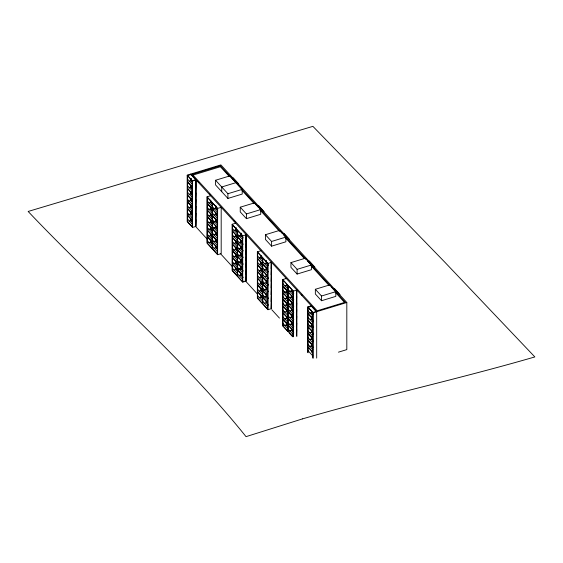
<?xml version="1.0" encoding="UTF-8"?>
<svg xmlns="http://www.w3.org/2000/svg" width="563" height="563" viewBox="0 0 563 563"><rect width="100%" height="100%" fill="white"/><g stroke="black" fill="none" stroke-linecap="round" stroke-linejoin="round"><path stroke-width="0.84" d="M187.197 175.163L192.56 181.026L196.128 179.935L196.128 226.34L192.56 227.431L187.197 221.569L187.197 175.163L220.893 164.889L346.815 302.5L346.815 349.609L338.447 352.164M187.5 175.607L192.229 180.772L192.229 186.944L187.5 181.779L187.5 175.607L191.075 174.516M229.289 176.43L220.407 166.732L192.328 175.297L192.328 174.354L220.407 165.789L258.276 207.17M188.879 181.356L191.075 180.688L192.257 181.983M192.229 180.772L195.804 179.688L195.804 185.86L195.678 179.724L190.948 174.558M188.879 187.908L191.075 187.24L192.257 188.528M215.58 180.251L229.88 175.888L242.21 189.365L242.21 194.073L227.909 198.436L215.58 184.96L215.58 180.251L227.909 193.721L227.909 198.436M188.879 194.481L191.075 193.806L192.257 195.101M236.045 182.623L221.745 186.986L221.745 191.694M188.19 201.329L191.075 200.449L192.257 201.744M207.029 196.839L217.614 208.416L221.189 207.325L221.189 253.617L217.614 254.701L207.029 243.132L207.029 196.839L210.597 195.748M227.909 193.721L242.21 189.365M188.879 207.782L191.075 207.114L192.257 208.409M208.662 203.081L210.858 202.413L212.497 204.207M210.858 202.624L211.822 203.862M188.19 214.827L191.075 213.947L192.257 215.235M208.662 209.485L210.858 208.817L212.497 210.618M213.827 208.718L216.016 208.05L217.663 209.851M212.448 209.352L217.381 214.742L217.381 220.935L212.448 215.552L212.448 209.352L216.016 208.261M188.879 221.231L191.075 220.562L192.257 221.857M208.662 216.058L210.858 215.39L212.497 217.184M210.858 215.812L211.822 217.051M213.827 215.129L216.016 214.461L217.663 216.255M240.246 207.205L254.546 202.849L260.711 209.584L260.711 214.292L246.411 218.655L240.246 211.92L240.246 207.205L246.411 213.94L246.411 218.655M216.016 214.834L216.987 216.072M208.662 222.681L210.858 222.012L212.497 223.807M213.827 221.702L216.016 221.034L217.663 222.828M212.448 222.547L217.381 227.938L217.381 234.131L212.448 228.74L212.448 222.547L214.51 221.913M216.016 221.456L216.987 222.695M246.411 213.94L260.711 209.584M208.662 229.366L210.858 228.698L212.497 230.499M213.595 228.071L214.975 227.649M213.827 228.318L216.016 227.649L217.663 229.444M232.132 224.278L242.723 235.848L246.291 234.757L246.291 281.05L242.723 282.14L232.132 270.564L232.132 224.278L235.7 223.187M208.662 236.179L210.858 235.51L212.497 237.304M210.858 235.862L211.822 237.1M213.827 235.01L216.016 234.342L217.663 236.136M233.772 230.52L235.96 229.852L237.607 231.646M234.454 230.52L235.96 230.063M208.662 242.723L210.858 242.055L212.497 243.849M213.595 241.569L214.975 241.147M213.827 241.816L216.016 241.147L217.663 242.942M216.016 241.499L216.987 242.737M233.772 236.924L235.96 236.256L237.058 237.452M237.326 236.326L237.326 230.133L232.392 224.743L232.392 230.936L237.326 236.326L239.388 235.7M238.93 236.157L241.126 235.489L242.766 237.283M239.62 236.157L241.126 235.7M213.827 248.367L216.016 247.699L217.663 249.493M233.772 243.498L235.96 242.829L237.607 244.624M238.93 242.569L241.126 241.893L242.766 243.695M265.419 234.722L279.72 230.358L285.884 237.093L285.884 241.801L271.584 246.165L265.419 239.43L265.419 234.722L271.584 241.457L271.584 246.165M238.93 242.942L240.31 242.519M241.126 242.273L242.09 243.512M233.082 250.324L235.96 249.444L237.607 251.246M238.698 248.888L240.077 248.466M238.93 249.135L241.126 248.466L242.766 250.268M241.126 248.895L242.09 250.127M271.584 241.457L285.884 237.093M233.082 257.017L235.96 256.137L235.96 253.814M238.698 255.503L240.767 254.877L240.767 253.329M238.24 255.968L241.126 255.088L242.766 256.883M257.361 251.844L267.953 263.421L271.521 262.33L271.521 308.623L267.953 309.713L257.361 298.137L257.361 251.844L260.929 250.753M233.082 263.822L235.96 262.942L237.607 264.744M238.698 262.196L240.767 261.563L240.767 260.015M234.454 263.758L235.96 263.301M238.24 262.654L241.126 261.774L242.766 263.575M258.994 258.086L261.19 257.418L262.837 259.212M259.684 258.086L261.19 257.629M233.772 270.163L235.96 269.494L235.96 267.946M238.698 269.001L240.767 268.375L240.767 266.827M238.24 269.466L241.126 268.586L242.766 270.381M239.62 269.396L241.126 268.938M258.994 264.497L261.19 263.822L262.837 265.623M261.19 264.202L262.161 265.44M264.16 263.73L266.348 263.062L267.995 264.856M264.849 263.73L266.348 263.273M239.388 275.342L240.767 274.92M238.93 275.8L241.126 275.131L242.766 276.933M258.994 271.063L261.19 270.395L262.837 272.196M264.16 270.134L266.348 269.466L267.446 270.662M290.944 262.611L305.245 258.248L311.409 264.99L311.409 269.698L297.109 274.061L290.944 267.326L290.944 262.611L297.109 269.346L297.109 274.061M242.484 281.613L242.484 275.42L237.551 270.029L237.551 276.222L242.484 281.613L243.863 281.19M258.994 277.686L261.19 277.017L262.837 278.812M264.16 276.707L266.348 276.039L267.995 277.833M297.109 269.346L311.409 264.99M258.994 284.378L261.19 283.71L262.837 285.504M263.47 283.534L266.348 282.654L267.995 284.456M288.017 331.642L282.725 325.85L282.725 279.565L286.293 278.474M258.994 291.184L261.19 290.515L262.837 292.31M264.617 289.558L265.996 289.136M261.19 290.867L262.161 292.106M263.47 290.226L266.348 289.347L266.348 287.799M284.357 285.807L286.553 285.138L288.2 286.933M285.047 285.807L286.553 285.35M258.994 297.728L261.19 297.06L262.837 298.862M263.47 297.032L266.348 296.152L267.995 297.954M264.849 296.968L266.348 296.511M284.357 292.211L286.553 291.543L288.2 293.337M286.553 291.923L287.524 293.154M289.523 291.444L291.711 290.775L293.358 292.57M290.205 291.444L291.711 290.987M282.725 279.565L293.316 291.134L296.884 290.044L296.884 336.336M264.16 303.373L266.348 302.704L266.348 301.156M284.357 298.784L286.553 298.116L288.2 299.91M315.35 289.283L329.651 284.92L335.815 291.655L335.815 296.37L321.515 300.733L315.35 293.992L315.35 289.283L321.515 296.018L321.515 300.733M289.98 297.391L291.36 296.968M289.523 297.855L291.711 297.18L291.711 295.631M291.711 297.56L293.232 299.396M284.357 305.399L286.553 304.731L288.2 306.532M289.523 304.421L291.711 303.753L293.358 305.554M321.515 296.018L335.815 291.655M284.357 312.092L286.553 311.423L288.2 313.218M289.523 311.043L291.711 310.375L293.358 312.169M307.75 352.445L307.75 306.919L311.325 305.829M308.081 307.377L312.81 312.549L312.81 318.721L308.081 313.549L308.081 307.377L311.649 306.286M284.357 318.897L286.553 318.229L288.2 320.03M285.047 319.045L286.553 318.588M289.523 317.736L291.711 317.068L293.358 318.862M309.453 313.127L311.649 312.458L313.422 314.4M312.81 312.549L316.378 311.459M307.75 306.919L313.112 312.782L346.815 302.5M282.978 325.871L287.911 331.262L287.911 325.062L282.978 319.671L282.978 325.871L286.553 324.781L288.2 326.575M289.523 324.541L291.711 323.873L293.358 325.667M310.143 319.467L311.649 319.01L313.422 320.945M311.649 319.411L312.704 320.741M289.98 330.629L291.36 330.207M288.143 331.508L293.077 336.899L293.077 330.706L288.143 325.315L288.143 331.508L291.711 330.418L291.711 328.869M309.453 326.251L311.649 325.583L313.422 327.518M309.453 332.895L311.649 332.226L313.422 334.162M309.453 339.552L311.649 338.884L313.422 340.826M309.453 346.386L311.649 345.717L313.422 347.652M233.054 177.697L238.705 183.869M258.466 205.467L264.117 211.646M283.914 233.272L289.558 239.451M309.221 260.929L314.872 267.108M334.366 288.411L340.017 294.59M259.459 208.465L282.535 233.68M283.717 234.975L306.202 259.543M307.384 260.838L329.869 285.413M331.051 286.701L345.253 302.225L317.166 310.79L192.328 174.354M241.71 190.005L254.138 203.588M260.641 210.703L279.579 231.393M285.497 237.86L304.428 258.551M310.938 265.659L329.278 285.708M335.196 292.169L344.662 302.521M197.648 181.117L198.83 182.412M209.485 194.045L210.668 195.34M233.744 220.555L234.926 221.85M301.191 294.273L302.373 295.568M313.028 307.208L314.21 308.496M190.766 174.073L316.688 311.691L316.688 358.096M311.522 306.328L316.251 311.494M192.131 182.018L190.948 180.73L190.948 178.415M212.371 204.249L210.731 202.448L210.731 200.125M217.536 209.886L215.889 208.092L215.889 205.769M238.029 232.28L235.834 229.887L235.834 227.565M243.188 237.924L240.999 235.531L240.999 233.202M262.71 259.254L261.063 257.46L261.063 255.912M268.417 265.497L266.222 263.097L266.222 260.775M288.066 286.968L286.426 285.174L286.426 283.625M293.78 293.21L291.585 290.818L291.585 289.262M313.295 314.435L311.522 312.5L311.522 310.185M215.889 208.303L216.987 209.499M235.834 230.098L237.48 231.893M240.999 235.742L242.639 237.537M261.063 257.671L262.161 258.867M266.222 263.308L267.868 265.11M286.426 285.385L287.524 286.581M311.522 312.873L312.704 314.168M187.5 179.09L192.229 184.256M308.081 310.86L312.81 316.033M207.283 201.047L212.216 206.438M212.448 206.691L217.381 212.075M232.392 228.487L237.326 233.877M237.551 234.124L242.484 239.514M257.622 256.052L262.548 261.443M262.78 261.696L267.714 267.087M282.978 283.773L287.911 289.164M288.143 289.41L293.077 294.801M192.131 188.57L190.948 187.275L190.948 185.734M212.371 210.653L210.731 208.859L210.731 206.537M217.536 216.298L215.889 214.496L215.889 212.174M238.029 238.691L235.834 236.291L235.834 234.743M243.188 244.328L240.999 241.935L240.999 240.387M262.71 265.659L261.063 263.864L261.063 262.316M268.417 271.901L266.222 269.508L266.222 267.953M288.066 293.379L286.426 291.578L286.426 290.029M293.78 299.615L291.585 297.222L291.585 295.674M313.295 320.987L311.522 319.045L311.522 316.737M210.731 209.232L211.822 210.435M187.5 185.635L192.229 190.808M308.081 317.412L312.81 322.578M207.283 207.451L212.216 212.842M212.448 213.096L217.381 218.486M232.392 234.891L237.326 240.281M237.551 240.535L242.484 245.925M257.622 262.464L262.548 267.854M262.78 268.101L267.714 273.491M282.978 290.177L287.911 295.568M288.143 295.821L293.077 301.212M192.131 195.143L190.948 193.848L190.948 191.533M212.371 217.227L210.731 215.432L210.731 213.11M217.536 222.864L215.889 221.069L215.889 218.747M238.029 245.264L235.834 242.864L235.834 240.542M243.188 250.901L240.999 248.508L240.999 246.186M262.71 272.232L261.063 270.437L261.063 268.889M268.417 278.474L266.222 276.074L266.222 274.526M288.066 299.952L286.426 298.151L286.426 296.602M293.78 306.188L291.585 303.795L291.585 302.247M313.295 327.56L311.522 325.618L311.522 323.303M311.522 326.09L312.704 327.385M187.5 192.208L192.229 197.381M308.081 323.985L312.81 329.151M207.283 214.024L212.216 219.415M212.448 219.669L217.381 225.059M232.392 241.464L237.326 246.854M237.551 247.108L242.484 252.491M257.622 269.037L262.548 274.427M262.78 274.674L267.714 280.064M282.978 296.75L287.911 302.141M288.143 302.394L293.077 307.785M192.131 201.786L190.948 200.491L190.948 198.176M212.371 223.842L210.731 222.047L210.731 219.725M217.536 229.486L215.889 227.691L215.889 225.369M238.029 251.879L235.834 249.486L235.834 247.164M243.188 257.523L240.999 255.123L240.999 252.801M262.71 278.854L261.063 277.052L261.063 274.73M268.417 285.089L266.222 282.696L266.222 280.374M288.066 306.568L286.426 304.773L286.426 303.225M293.78 312.81L291.585 310.41L291.585 308.088M313.295 334.204L311.522 332.261L311.522 329.946M210.731 222.54L211.822 223.743M215.889 228.184L216.987 229.38M240.999 255.623L242.09 256.819M207.283 220.752L212.216 226.143M212.448 226.389L217.381 231.78M232.392 248.192L237.326 253.582M237.551 253.829L242.484 259.219M257.622 275.757L262.548 281.148M262.78 281.401L267.714 286.792M282.978 303.478L287.911 308.869M288.143 309.115L293.077 314.506M187.5 199.225L192.229 204.39M308.081 330.995L312.81 336.167M236.509 256.735L237.607 257.931M266.897 289.945L267.995 291.141M192.131 208.444L190.948 207.149L190.948 204.841M212.371 230.534L210.731 228.74L210.731 226.417M217.536 236.179L215.889 234.377L215.889 232.055M238.029 258.572L235.834 256.179L235.834 253.85M243.188 264.209L240.999 261.816L240.999 259.494M262.71 285.54L261.063 283.745L261.063 281.423M268.417 291.782L266.222 289.389L266.222 287.06M288.066 313.26L286.426 311.466L286.426 309.136M293.78 319.495L291.585 317.103L291.585 314.78M313.295 340.861L311.522 338.926L311.522 336.611M210.731 229.352L211.822 230.549M240.999 262.428L242.09 263.625M187.5 205.889L192.229 211.055M207.283 227.445L212.216 232.829M212.448 233.082L217.381 238.473M232.392 254.877L237.326 260.268M237.551 260.521L242.484 265.912M257.622 282.45L262.548 287.841M262.78 288.087L267.714 293.478M282.978 310.164L287.911 315.554M288.143 315.808L293.077 321.199M308.081 337.659L312.81 342.825M192.131 215.277L190.948 213.982L190.948 211.667M212.371 237.34L210.731 235.545L210.731 233.223M217.536 242.984L215.889 241.189L215.889 238.867M238.029 265.377L235.834 262.984L235.834 260.662M243.188 271.021L240.999 268.621L240.999 266.299M262.71 292.352L261.063 290.55L261.063 288.228M268.417 298.587L266.222 296.194L266.222 293.872M288.066 320.065L286.426 318.271L286.426 316.723M293.78 326.308L291.585 323.908L291.585 321.586M313.295 347.695L311.522 345.752L311.522 343.444M235.834 263.336L237.48 265.131M240.999 268.98L242.639 270.775M266.222 296.546L267.868 298.341M311.522 346.203L312.704 347.498M187.5 212.715L192.229 217.888M207.283 234.25L212.216 239.641M212.448 239.887L217.381 245.278M232.392 261.689L237.326 267.08M237.551 267.326L242.484 272.717M257.622 289.255L262.548 294.646M262.78 294.899L267.714 300.29M282.978 316.976L287.911 322.367M288.143 322.613L293.077 328.004M308.081 344.493L312.81 349.658M212.371 243.892L210.731 242.097L210.731 239.775M217.536 249.529L215.889 247.734L215.889 245.412M238.029 271.929L235.834 269.529L235.834 267.981M243.188 277.566L240.999 275.173L240.999 273.625M262.71 298.897L261.063 297.102L261.063 295.554M268.417 305.139L266.222 302.739L266.222 301.191M288.066 326.617L286.426 324.816L286.426 322.493M293.78 332.853L291.585 330.46L291.585 328.138M192.131 221.892L190.948 220.605L190.948 219.056M195.495 226.354L207.318 239.275M220.323 253.491L232.146 266.412M245.151 280.627L257.572 294.196M271.76 309.699L279.445 318.095M187.5 218.965L192.229 224.137M308.081 350.735L312.81 355.907M207.283 240.69L212.216 246.08M212.448 246.334L217.381 251.724M232.392 268.129L237.326 273.519M237.551 273.773L242.484 279.164M257.622 295.702L262.548 301.092M262.78 301.339L267.714 306.729M282.978 323.415L287.911 328.806M288.143 329.059L293.077 334.45M289.192 332.923L292.134 336.139M313.112 312.782L313.112 358.307M312.81 357.92L312.81 352.424L308.081 347.251L308.081 352.755M311.522 350.833L311.522 352.375M293.316 291.134L293.316 336.554M291.711 289.227L291.711 290.775M291.711 302.204L291.711 303.753M291.711 308.052L291.711 310.375M291.711 314.738L291.711 317.068M291.711 321.55L291.711 323.873M291.36 315.301L291.36 316.849M286.553 283.583L286.553 285.138M286.553 289.994L286.553 291.543M286.553 296.567L286.553 298.116M286.553 303.183L286.553 304.731M286.553 309.101L286.553 311.423M286.553 316.68L286.553 318.229M286.553 323.232L286.553 324.781M267.953 263.421L267.953 309.713M266.348 260.732L266.348 263.062M266.348 267.918L266.348 269.466M266.348 274.491L266.348 276.039M266.348 280.332L266.348 282.654M266.348 293.83L266.348 296.152M261.19 255.869L261.19 257.418M261.19 262.274L261.19 263.822M261.19 268.847L261.19 270.395M261.19 274.695L261.19 277.017M261.19 282.154L261.19 283.71M261.19 288.193L261.19 290.515M261.19 295.512L261.19 297.06M242.723 235.848L242.723 282.14M241.126 233.166L241.126 235.489M241.126 240.345L241.126 241.893M241.126 246.144L241.126 248.466M241.126 252.766L241.126 255.088M241.126 259.452L241.126 261.774M241.126 266.264L241.126 268.586M241.126 273.583L241.126 275.131M240.767 233.729L240.767 235.278M240.767 246.707L240.767 248.255M235.96 227.522L235.96 229.852M235.96 234.708L235.96 236.256M235.96 240.507L235.96 242.829M235.96 247.122L235.96 249.444M235.96 260.62L235.96 262.942M220.407 165.789L220.407 166.732M217.614 208.416L217.614 254.701M215.664 206.29L215.664 207.838M215.664 219.267L215.664 220.823M215.664 225.89L215.664 227.438M215.664 232.582L215.664 234.131M215.664 239.388L215.664 240.936M215.664 245.94L215.664 247.488M192.56 181.026L192.56 227.431M191.075 178.372L191.075 180.688M191.075 185.691L191.075 187.24M191.075 191.497L191.075 193.806M191.075 198.134L191.075 200.449M191.075 205.572L191.075 207.114M191.075 211.632L191.075 213.947M191.075 219.021L191.075 220.562M302.5 418.886L246.031 436.649C180.554 354.979 99.925 287.341 28.15 211.456L312.901 126.351L445.073 262.457L534.85 356.928C457.853 379.293 379.434 396.38 302.5 418.886M195.804 186.233L195.678 192.447L195.804 186.233M195.804 192.806L195.678 199.02L195.804 192.806M195.804 199.45L195.678 205.657L195.804 199.45M195.804 206.107L195.678 212.321L195.804 206.107M195.804 212.941L195.678 219.155L195.804 212.941M195.804 219.563L195.678 225.77L195.804 219.563M246.059 234.687L245.925 240.915L246.059 234.687M246.059 241.091L245.925 247.326L246.059 241.091M246.059 247.664L245.925 253.899L246.059 247.664M246.059 254.279L245.925 260.514L246.059 254.279M246.059 260.972L245.925 267.207L246.059 260.972M246.059 267.777L245.925 274.012L246.059 267.777M271.282 262.252L271.155 268.488L271.282 262.252M246.059 274.329L245.925 280.564L246.059 274.329M271.282 268.664L271.155 274.892L271.282 268.664M271.282 275.23L271.155 281.465L271.282 275.23M271.282 281.852L271.155 288.087L271.282 281.852M271.282 288.545L271.155 294.773L271.282 288.545M271.282 295.35L271.155 301.585L271.282 295.35M296.645 289.973L296.518 296.201L296.645 289.973M271.282 301.902L271.155 308.13L271.282 301.902M296.645 296.377L296.518 302.613L296.645 296.377M296.645 302.95L296.518 309.186L296.645 302.95M296.645 309.573L296.518 315.801L296.645 309.573M296.645 316.258L296.518 322.493L296.645 316.258M296.645 323.063L296.518 329.299L296.645 323.063M296.645 329.615L296.518 335.851L296.645 329.615M212.216 202.694L207.283 197.303L207.283 203.503L212.216 208.894L212.216 202.694M217.381 208.338L212.448 202.947L212.448 209.14L217.381 214.531L217.381 208.338M242.484 235.77L237.551 230.38L237.551 236.58L242.484 241.97L242.484 235.77M262.548 257.699L257.622 252.315L257.622 258.508L262.548 263.899L262.548 257.699M267.714 263.343L262.78 257.953L262.78 264.146L267.714 269.536L267.714 263.343M287.911 285.42L282.978 280.029L282.978 286.222L287.911 291.613L287.911 285.42M293.077 291.057L288.143 285.673L288.143 291.866L293.077 297.257L293.077 291.057M212.216 209.105L207.283 203.715L207.283 209.908L212.216 215.298L212.216 209.105M237.326 236.537L232.392 231.147L232.392 237.347L237.326 242.737L237.326 236.537M242.484 242.181L237.551 236.791L237.551 242.984L242.484 248.374L242.484 242.181M262.548 264.11L257.622 258.72L257.622 264.913L262.548 270.303L262.548 264.11M267.714 269.747L262.78 264.357L262.78 270.557L267.714 275.947L267.714 269.747M287.911 291.824L282.978 286.433L282.978 292.633L287.911 298.024L287.911 291.824M293.077 297.468L288.143 292.077L288.143 298.27L293.077 303.661L293.077 297.468M192.229 187.324L187.5 182.152L187.5 188.324L192.229 193.496L192.229 187.324M312.81 319.094L308.081 313.929L308.081 320.101L312.81 325.266L312.81 319.094M192.229 193.897L187.5 188.725L187.5 194.897L192.229 200.069L192.229 193.897M212.216 215.671L207.283 210.288L207.283 216.481L212.216 221.871L212.216 215.671M217.381 221.315L212.448 215.925L212.448 222.118L217.381 227.508L217.381 221.315M237.326 243.11L232.392 237.72L232.392 243.92L237.326 249.31L237.326 243.11M242.484 248.755L237.551 243.364L237.551 249.557L242.484 254.948L242.484 248.755M262.548 270.683L257.622 265.293L257.622 271.486L262.548 276.876L262.548 270.683M267.714 276.32L262.78 270.93L262.78 277.13L267.714 282.52L267.714 276.32M287.911 298.397L282.978 293.006L282.978 299.206L287.911 304.597L287.911 298.397M293.077 304.041L288.143 298.65L288.143 304.843L293.077 310.234L293.077 304.041M312.81 325.667L308.081 320.502L308.081 326.674L312.81 331.839L312.81 325.667M212.216 222.294L207.283 216.903L207.283 223.096L212.216 228.487L212.216 222.294M237.326 249.733L232.392 244.342L232.392 250.535L237.326 255.926L237.326 249.733M242.484 255.37L237.551 249.979L237.551 256.179L242.484 261.57L242.484 255.37M262.548 277.299L257.622 271.908L257.622 278.108L262.548 283.499L262.548 277.299M267.714 282.943L262.78 277.552L262.78 283.745L267.714 289.136L267.714 282.943M287.911 305.019L282.978 299.629L282.978 305.822L287.911 311.212L287.911 305.019M293.077 310.656L288.143 305.266L288.143 311.466L293.077 316.856L293.077 310.656M192.229 200.541L187.5 195.368L187.5 201.54L192.229 206.712L192.229 200.541M312.81 332.311L308.081 327.138L308.081 333.31L312.81 338.483L312.81 332.311M192.229 207.198L187.5 202.033L187.5 208.204L192.229 213.37L192.229 207.198M212.216 228.986L207.283 223.595L207.283 229.788L212.216 235.179L212.216 228.986M217.381 234.623L212.448 229.232L212.448 235.433L217.381 240.816L217.381 234.623M237.326 256.418L232.392 251.028L232.392 257.228L237.326 262.618L237.326 256.418M242.484 262.062L237.551 256.672L237.551 262.865L242.484 268.255L242.484 262.062M262.548 283.991L257.622 278.601L257.622 284.794L262.548 290.184L262.548 283.991M267.714 289.628L262.78 284.238L262.78 290.438L267.714 295.828L267.714 289.628M287.911 311.705L282.978 306.314L282.978 312.514L287.911 317.905L287.911 311.705M293.077 317.349L288.143 311.958L288.143 318.151L293.077 323.542L293.077 317.349M312.81 338.975L308.081 333.803L308.081 339.975L312.81 345.147L312.81 338.975M192.229 214.031L187.5 208.859L187.5 215.031L192.229 220.203L192.229 214.031M212.216 235.791L207.283 230.401L207.283 236.594L212.216 241.984L212.216 235.791M217.381 241.436L212.448 236.045L212.448 242.238L217.381 247.629L217.381 241.436M237.326 263.231L232.392 257.84L232.392 264.033L237.326 269.424L237.326 263.231M242.484 268.868L237.551 263.477L237.551 269.677L242.484 275.068L242.484 268.868M262.548 290.797L257.622 285.406L257.622 291.606L262.548 296.997L262.548 290.797M267.714 296.441L262.78 291.05L262.78 297.243L267.714 302.634L267.714 296.441M287.911 318.517L282.978 313.127L282.978 319.32L287.911 324.71L287.911 318.517M293.077 324.154L288.143 318.764L288.143 324.964L293.077 330.354L293.077 324.154M312.81 345.802L308.081 340.636L308.081 346.808L312.81 351.974L312.81 345.802M192.229 220.654L187.5 215.481L187.5 221.653L192.229 226.819L192.229 220.654M212.216 242.343L207.283 236.953L207.283 243.146L212.216 248.536L212.216 242.343M217.381 247.98L212.448 242.59L212.448 248.783L217.381 254.173L217.381 247.98M237.326 269.776L232.392 264.385L232.392 270.585L237.326 275.976L237.326 269.776M262.548 297.348L257.622 291.958L257.622 298.151L262.548 303.541L262.548 297.348M267.714 302.985L262.78 297.595L262.78 303.795L267.714 309.186L267.714 302.985"/></g></svg>
